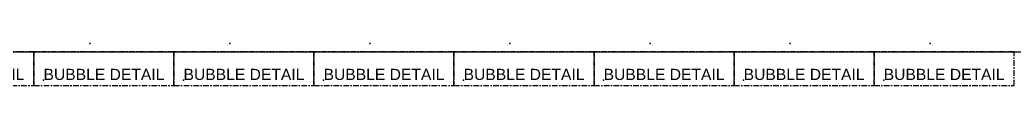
# Model space of a CAD drawing. Header units: millimetres. Extents: x -244126 to 368105, y -173968 to 259060.
# Drawn here: x 198384 to 233884, y -120044 to -118544 of the extents above; entities that cross this region are included whole.
import ezdxf

# ---------------------------------------------------------------- set-up
doc = ezdxf.new("R2010")
doc.units = ezdxf.units.MM
doc.header["$MEASUREMENT"] = 0
doc.linetypes.add('005_GG_TA_LINE', pattern=[13.75, 5, -1.25, 1.25, -1.25, 5])
doc.layers.add('001 - ASCESSORIES', color=1, linetype='Continuous')
doc.styles.get("Standard").update_dxf_attribs({"font": 'arial.ttf'})

# ---------------------------------------------------------------- blocks, each defined once
blk = doc.blocks.new('*U4696')
at = {"color": 0, "linetype": '005_GG_TA_LINE'}
blk.add_lwpolyline([(0, 0), (125, 0), (125, 30), (0, 30)], close=True, dxfattribs=at)
for p in [(50, 37.5), (8.58, 4.88)]:
    blk.add_point(p, dxfattribs=at)
blk.add_attdef('NAMEBLK', (8.58, 4.88), '', height=10, dxfattribs=at)

msp = doc.modelspace()

# ---------------------------------------------------------------- linework, layer by layer
at = {"color": 3, "ltscale": 300}
for p in [(-14672.87229, -89086.85336), (-14672.87229, -89086.95336)]:
    msp.add_xline(p, (1, 0), dxfattribs=at)
at = {"color": 8}
for p in [(122184.76531, -63719.80265), (122184.76531, -91281.80137), (122184.76531, -118843.80009)]:
    msp.add_ray(p, (1, 0), dxfattribs=at)

# ---------------------------------------------------------------- block references
at = {"layer": '001 - ASCESSORIES', "linetype": '005_GG_TA_LINE', "xscale": 40, "yscale": 40, "zscale": 40}
for p in [(193884.1015, -120043.80009), (198884.1015, -120043.80009), (203884.1015, -120043.80009), (208884.1015, -120043.80009), (213884.1015, -120043.80009), (218884.1015, -120043.80009), (223884.1015, -120043.80009), (228884.1015, -120043.80009)]:
    msp.add_blockref('*U4696', p, dxfattribs=at).add_auto_attribs({'NAMEBLK': 'BUBBLE DETAIL'})

doc.saveas('drawing.dxf')
